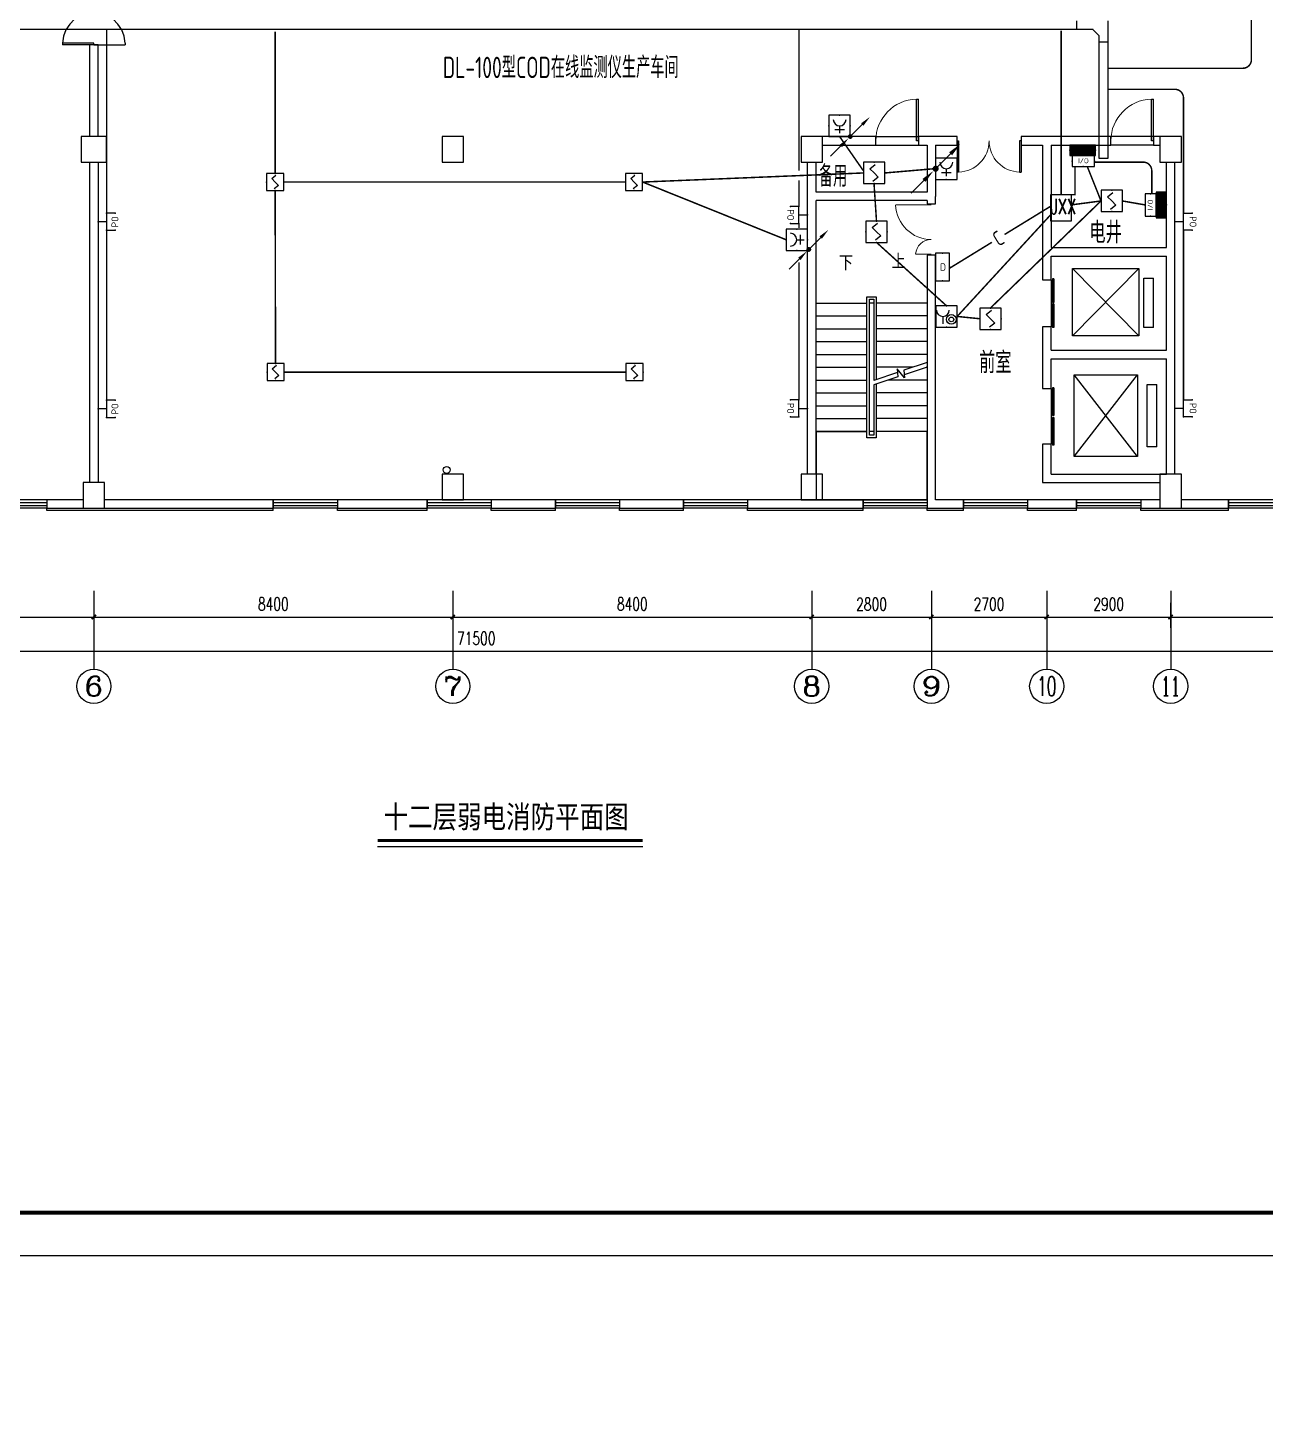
# Model space of a CAD drawing. Extents: x 2166032 to 5302137, y 581493 to 2416206.
# Drawn here: x 2594690 to 2623658, y 970586 to 1002854 of the extents above; entities that cross this region are included whole.
import ezdxf
from ezdxf.enums import TextEntityAlignment as Align

# ---------------------------------------------------------------- set-up
doc = ezdxf.new("R2010")
doc.units = 0
doc.header["$LTSCALE"] = 1000
doc.header["$MEASUREMENT"] = 0
doc.linetypes.add('CENTER2', pattern=[1.14, 0.75, -0.13, 0.13, -0.13])
doc.linetypes.add('DASHEDX2', pattern=[1.5, 1, -0.5])
for name, color, linetype in [('AXIS', 3, 'Continuous'), ('AXIS_TEXT', 7, 'Continuous'), ('CABLETRAY', 4, 'Continuous'), ('COLUMN', 2, 'Continuous'), ('DIM_SYMB', 3, 'Continuous'), ('EQUIP-消防', 3, 'Continuous'), ('EQUIP-箱柜', 3, 'Continuous'), ('EQUIP-通讯', 3, 'Continuous'), ('LWIRE', 4, 'Continuous'), ('PUB_TEXT', 7, 'Continuous'), ('PUB_TITLE', 137, 'Continuous'), ('SIG_TEXT', 7, 'Continuous'), ('STAIR', 8, 'Continuous'), ('SURFACE', 8, 'Continuous'), ('WALL', 8, 'Continuous'), ('WINDOW', 8, 'Continuous'), ('WIRE-消防', 4, 'Continuous'), ('WIRE-电源', 10, 'Continuous'), ('WIRE-电话', 4, 'CENTER2'), ('WIRE-网络', 6, 'Continuous'), ('屋面', 151, 'Continuous')]:
    doc.layers.add(name, color=color, linetype=linetype)
doc.styles.add('_HZTXT', font='！tssdeng.shx', dxfattribs={"width": 0.8, "bigfont": '！tssdchn.shx'})
doc.styles.add('_TCH_AXIS', font='complex_.ttf')
doc.styles.add('_TCH_DIM', font='tssdeng.shx', dxfattribs={"bigfont": 'tssdchn.shx'})
doc.styles.add('_TCH_LABEL', font='!tssdeng.shx', dxfattribs={"bigfont": '!tssdchn.shx'})
doc.styles.add('_TEL_DIM', font='@tssdeng.shx', dxfattribs={"width": 0.8, "height": 3.5, "bigfont": '!tssdchn.shx'})
doc.styles.add('COMPLEX', font='complex_.ttf')
doc.styles.add('DIM_FONT', font='simplex_.ttf', dxfattribs={"width": 0.7})
doc.styles.add('HZDX', font='ROMANS', dxfattribs={"bigfont": 'HZDX'})
doc.styles.add('hz（黑）', font='simhei.ttf', dxfattribs={"width": 0.8})
doc.styles.get("Standard").update_dxf_attribs({"font": 'tssdeng.shx', "bigfont": 'tssdchn.shx'})
doc.styles.add('TSSD_REIN', font='tssdeng.shx', dxfattribs={"width": 0.7, "bigfont": 'tssdchn.shx'})
doc.dimstyles.new('DIMN', dxfattribs={"dimtxt": 300, "dimasz": 100, "dimexe": 250, "dimexo": 300, "dimgap": 150, "dimtad": 1, "dimdec": 0, "dimzin": 0, "dimdsep": 46, "dimtxsty": 'DIM_FONT', "dimblk": 'ARCHTICK', "dimcen": 0.09, "dimclrt": 7, "dimazin": 2, "dimtfac": 1, "dimtdec": 0, "dimtix": 1, "dimtmove": 2, "dimatfit": 3, "dimldrblk": 'ARCHTICK', "dimfxl": 1, "dimtolj": 1, "dimtzin": 0, "dimarcsym": 0})

# ---------------------------------------------------------------- blocks, each defined once
blk = doc.blocks.new('$equip$00001700')
for p, q in [((-0.5, 0.5), (-0.5, -0.5)), ((0.5, 0.5), (-0.5, 0.5)), ((-0.2, 0.2), (0.05, 0.4)), ((0, 0), (-0.2, 0.2)), ((0, 0), (0.2, -0.2)), ((0.5, -0.5), (0.5, 0.5)), ((-0.5, -0.5), (0.5, -0.5)), ((0.2, -0.2), (-0.05, -0.4))]:
    blk.add_line(p, q)
for p in [(-0.5, 0), (0, 0.5), (0.5, 0), (0, -0.5)]:
    blk.add_point(p)
at = {"flags": 1}
for tag, height, p in [('A', 0.00002, (0, 0)), ('B', 0.4, (0.75, -0.204))]:
    blk.add_attdef(tag, text='', height=height, dxfattribs=at).set_placement(p, align=Align.MIDDLE_CENTER)
blk = doc.blocks.new('$equip$00001711')
for p, q in [((-0.5, 1), (-0.5, 0)), ((0.5, 1), (-0.5, 1)), ((0.5, 0), (0.5, 1)), ((-0.5, 0), (0.5, 0)), ((-0.169, 0.5), (-0.169, 0.15))]:
    blk.add_line(p, q)
for radius in [0.226, 0.113]:
    blk.add_circle((0.227, 0.36), radius)
blk.add_arc((-0.169, 0.8), 0.3, 180, 0)
for p in [(0, 1), (-0.5, 0.5), (0, 0), (0.5, 0.5)]:
    blk.add_point(p)
at = {"flags": 1}
for tag, height, p in [('A', 0.00002, (0, 0)), ('B', 0.4, (0.759, 0.309))]:
    blk.add_attdef(tag, text='', height=height, dxfattribs=at).set_placement(p, align=Align.MIDDLE_CENTER)
blk = doc.blocks.new('$equip$00001931')
for p, q in [((0.65, 0.65), (-0.65, 0.65)), ((-0.65, 0.65), (-0.65, 0)), ((0.65, 0), (0.65, 0.65)), ((-0.65, 0), (0.65, 0))]:
    blk.add_line(p, q)
for p in [(0, 0.65), (-0.65, 0.325), (0, 0), (0.65, 0.325)]:
    blk.add_point(p)
at = {"color": 7, "style": '_TEL_DIM'}
blk.add_attdef('$TEXT$', text='', height=0.34, dxfattribs=at).set_placement((0.006, 0.343), align=Align.MIDDLE_CENTER)
at = {"color": 7, "style": '_TEL_DIM', "flags": 1}
blk.add_attdef('A', text='', height=0.00002, dxfattribs=at).set_placement((0, 0), align=Align.MIDDLE_CENTER)
blk = doc.blocks.new('*X38')
at = {"color": 0}
for p, q in [((-250, 33), (-83, 200)), ((-250, 68), (-118, 200)), ((-250, 104), (-154, 200)), ((-250, 139), (-189, 200)), ((-250, 174), (-224, 200)), ((-247, 0), (-47, 200)), ((-212, 0), (-12, 200)), ((-177, 0), (23, 200)), ((-141, 0), (59, 200)), ((-106, 0), (94, 200)), ((-71, 0), (129, 200)), ((-35, 0), (165, 200)), ((0, 0), (200, 200)), ((35, 0), (235, 200)), ((71, 0), (250, 179)), ((106, 0), (250, 144)), ((141, 0), (250, 109)), ((177, 0), (250, 73)), ((212, 0), (250, 38)), ((247, 0), (250, 3))]:
    blk.add_line(p, q, dxfattribs=at)
blk = doc.blocks.new('$equip$00001421')
for p, q in [((0.75, 0.6), (-0.75, 0.6)), ((-0.75, 0.6), (-0.75, 0)), ((-0.75, 0), (0.75, 0)), ((0.75, 0), (0.75, 0.6))]:
    blk.add_line(p, q)
at = {"const_width": 0.6}
blk.add_lwpolyline([(-0.75, 0.3), (0.75, 0.3)], dxfattribs=at)
for p in [(-0.75, 0.3), (0, 0.6), (0, 0), (0.75, 0.3)]:
    blk.add_point(p)
at = {"xscale": 0.00300000000061118, "yscale": 0.00300000000061118, "zscale": 0.003}
blk.add_blockref('*X38', (0, 0), dxfattribs=at)
at = {"style": '_TCH_LABEL', "flags": 9}
blk.add_attdef('A', (0, 0), '', height=0.00002, dxfattribs=at)
blk = doc.blocks.new('$equip$00001926')
for p, q in [((0.65, 0.65), (-0.65, 0.65)), ((-0.65, 0.65), (-0.65, 0)), ((-0.65, 0), (0.65, 0)), ((0.65, 0), (0.65, 0.65))]:
    blk.add_line(p, q)
for p in [(-0.65, 0.325), (0, 0.65), (0, 0), (0.65, 0.325)]:
    blk.add_point(p)
at = {"color": 7, "style": '_TEL_DIM'}
blk.add_attdef('$TEXT$', text='', height=0.3, dxfattribs=at).set_placement((0.006, 0.343), align=Align.MIDDLE_CENTER)
at = {"color": 7, "style": '_TEL_DIM', "flags": 1}
blk.add_attdef('A', text='', height=0.00002, dxfattribs=at).set_placement((0, 0), align=Align.MIDDLE_CENTER)
blk = doc.blocks.new('$equip$00001847')
for p, q in [((-0.5, 0.499), (-0.5, 0.999)), ((0.5, 0.999), (0.5, 0.499)), ((0.5, 0.499), (-0.5, 0.499)), ((0, 0.5), (0, 0))]:
    blk.add_line(p, q)
for p in [(-0.5, 0.999), (0.5, 0.999), (-0.5, 0.499), (0, 0), (0.5, 0.499)]:
    blk.add_point(p)
at = {"color": 7, "style": '_TEL_DIM'}
blk.add_attdef('$TEXT$', text='', height=0.4, dxfattribs=at).set_placement((0, 0.999), align=Align.MIDDLE_CENTER)
at = {"color": 7, "style": '_TEL_DIM', "flags": 1}
blk.add_attdef('A', text='', height=0.00002, dxfattribs=at).set_placement((0, 0), align=Align.MIDDLE_CENTER)
blk = doc.blocks.new('$equip$00001712')
for p, q in [((-0.5, 1), (-0.5, 0)), ((0.5, 1), (-0.5, 1)), ((0.5, 0), (0.5, 1)), ((-0.5, 0), (0.5, 0)), ((-0.219, 0.331), (0.222, 0.331)), ((0, 0.5), (0, 0.15))]:
    blk.add_line(p, q)
blk.add_arc((0, 0.8), 0.3, 180, 0)
for p in [(0, 1), (-0.5, 0.5), (0, 0), (0.5, 0.5)]:
    blk.add_point(p)
at = {"flags": 1}
for tag, height, p in [('A', 0.00002, (0, 0)), ('B', 0.4, (0.726, 0.302))]:
    blk.add_attdef(tag, text='', height=height, dxfattribs=at).set_placement(p, align=Align.MIDDLE_CENTER)
blk = doc.blocks.new('$TelecSys$00000081')
for p, q in [((0.104, 0.104), (0.104, 0.104)), ((-1.15, -1.15), (-0.55, -0.55)), ((-0.104, -0.104), (-0.104, -0.104))]:
    blk.add_line(p, q)
at = {"const_width": 0.142}
blk.add_lwpolyline([(0.071, 0, 1), (-0.071, 0, 1)], format="xyb", close=True, dxfattribs=at)
blk.add_solid([(-0.62, -0.48), (-0.48, -0.62), (-0.1, -0.1)])
at = {"width": 0.8, "flags": 9}
blk.add_attdef('A', (0, 0), '', height=0.00002, rotation=180, dxfattribs=at)
blk = doc.blocks.new('$TelecSys$00000079')
for p, q in [((0.7, 0.7), (0, 0)), ((0.104, 0.104), (0.104, 0.104)), ((-0.104, -0.104), (-0.104, -0.104))]:
    blk.add_line(p, q)
at = {"const_width": 0.142}
blk.add_lwpolyline([(-0.071, 0, 1), (0.071, 0, 1)], format="xyb", close=True, dxfattribs=at)
blk.add_solid([(0.63, 0.77), (0.77, 0.63), (1.15, 1.15)])
at = {"width": 0.8, "flags": 9}
blk.add_attdef('A', (0, 0), '', height=0.00002, dxfattribs=at)
blk = doc.blocks.new('_ArchTick')
at = {"color": 0, "linetype": 'ByBlock', "const_width": 0.4}
blk.add_lwpolyline([(-0.5, -0.5), (0.5, 0.5)], dxfattribs=at)
blk = doc.blocks.new('*D2972')
at = {"layer": 'AXIS', "color": 0, "lineweight": -2}
for p, q in [((2587840, 989392), (2587840, 988809)), ((2596240, 989392), (2596240, 988809)), ((2587840, 989059), (2596240, 989059))]:
    blk.add_line(p, q, dxfattribs=at)
at = {"layer": 'Defpoints', "color": 0}
for p in [(2587840, 989692), (2596240, 989692), (2596240, 989059)]:
    blk.add_point(p, dxfattribs=at)
at = {"layer": 'AXIS', "color": 0, "lineweight": -2, "xscale": 100, "yscale": 100, "zscale": 100, "rotation": 180}
blk.add_blockref('_ArchTick', (2587840, 989059), dxfattribs=at)
at = {"layer": 'AXIS', "color": 0, "lineweight": -2, "xscale": 100, "yscale": 100, "zscale": 100}
blk.add_blockref('_ArchTick', (2596240, 989059), dxfattribs=at)
at = {"layer": 'AXIS', "color": 7, "insert": (2592040, 989363), "char_height": 300, "attachment_point": 5, "style": 'DIM_FONT'}
blk.add_mtext('\\A1;8400', dxfattribs=at)
blk = doc.blocks.new('*D2973')
at = {"layer": 'AXIS', "color": 0, "lineweight": -2}
for p, q in [((2596240, 989392), (2596240, 988809)), ((2604640, 989392), (2604640, 988809)), ((2596240, 989059), (2604640, 989059))]:
    blk.add_line(p, q, dxfattribs=at)
at = {"layer": 'Defpoints', "color": 0}
for p in [(2596240, 989692), (2604640, 989692), (2604640, 989059)]:
    blk.add_point(p, dxfattribs=at)
at = {"layer": 'AXIS', "color": 0, "lineweight": -2, "xscale": 100, "yscale": 100, "zscale": 100, "rotation": 180}
blk.add_blockref('_ArchTick', (2596240, 989059), dxfattribs=at)
at = {"layer": 'AXIS', "color": 0, "lineweight": -2, "xscale": 100, "yscale": 100, "zscale": 100}
blk.add_blockref('_ArchTick', (2604640, 989059), dxfattribs=at)
at = {"layer": 'AXIS', "color": 7, "insert": (2600440, 989363), "char_height": 300, "attachment_point": 5, "style": 'DIM_FONT'}
blk.add_mtext('\\A1;8400', dxfattribs=at)
blk = doc.blocks.new('*D2974')
at = {"layer": 'AXIS', "color": 0, "lineweight": -2}
for p, q in [((2604640, 989392), (2604640, 988809)), ((2613040, 989392), (2613040, 988809)), ((2604640, 989059), (2613040, 989059))]:
    blk.add_line(p, q, dxfattribs=at)
at = {"layer": 'Defpoints', "color": 0}
for p in [(2604640, 989692), (2613040, 989692), (2613040, 989059)]:
    blk.add_point(p, dxfattribs=at)
at = {"layer": 'AXIS', "color": 0, "lineweight": -2, "xscale": 100, "yscale": 100, "zscale": 100, "rotation": 180}
blk.add_blockref('_ArchTick', (2604640, 989059), dxfattribs=at)
at = {"layer": 'AXIS', "color": 0, "lineweight": -2, "xscale": 100, "yscale": 100, "zscale": 100}
blk.add_blockref('_ArchTick', (2613040, 989059), dxfattribs=at)
at = {"layer": 'AXIS', "color": 7, "insert": (2608840, 989363), "char_height": 300, "attachment_point": 5, "style": 'DIM_FONT'}
blk.add_mtext('\\A1;8400', dxfattribs=at)
blk = doc.blocks.new('*D2975')
at = {"layer": 'AXIS', "color": 0, "lineweight": -2}
for p, q in [((2613040, 989392), (2613040, 988809)), ((2615840, 989392), (2615840, 988809)), ((2613040, 989059), (2615840, 989059))]:
    blk.add_line(p, q, dxfattribs=at)
at = {"layer": 'Defpoints', "color": 0}
for p in [(2613040, 989692), (2615840, 989692), (2615840, 989059)]:
    blk.add_point(p, dxfattribs=at)
at = {"layer": 'AXIS', "color": 0, "lineweight": -2, "xscale": 100, "yscale": 100, "zscale": 100, "rotation": 180}
blk.add_blockref('_ArchTick', (2613040, 989059), dxfattribs=at)
at = {"layer": 'AXIS', "color": 0, "lineweight": -2, "xscale": 100, "yscale": 100, "zscale": 100}
blk.add_blockref('_ArchTick', (2615840, 989059), dxfattribs=at)
at = {"layer": 'AXIS', "color": 7, "insert": (2614440, 989360), "char_height": 300, "attachment_point": 5, "style": 'DIM_FONT'}
blk.add_mtext('\\A1;2800', dxfattribs=at)
blk = doc.blocks.new('*D2976')
at = {"layer": 'AXIS', "color": 0, "lineweight": -2}
for p, q in [((2615840, 989392), (2615840, 988809)), ((2618540, 989392), (2618540, 988809)), ((2615840, 989059), (2618540, 989059))]:
    blk.add_line(p, q, dxfattribs=at)
at = {"layer": 'Defpoints', "color": 0}
for p in [(2615840, 989692), (2618540, 989692), (2618540, 989059)]:
    blk.add_point(p, dxfattribs=at)
at = {"layer": 'AXIS', "color": 0, "lineweight": -2, "xscale": 100, "yscale": 100, "zscale": 100, "rotation": 180}
blk.add_blockref('_ArchTick', (2615840, 989059), dxfattribs=at)
at = {"layer": 'AXIS', "color": 0, "lineweight": -2, "xscale": 100, "yscale": 100, "zscale": 100}
blk.add_blockref('_ArchTick', (2618540, 989059), dxfattribs=at)
at = {"layer": 'AXIS', "color": 7, "insert": (2617190, 989360), "char_height": 300, "attachment_point": 5, "style": 'DIM_FONT'}
blk.add_mtext('\\A1;2700', dxfattribs=at)
blk = doc.blocks.new('*D2977')
at = {"layer": 'AXIS', "color": 0, "lineweight": -2}
for p, q in [((2618540, 989392), (2618540, 988809)), ((2621440, 989392), (2621440, 988809)), ((2618540, 989059), (2621440, 989059))]:
    blk.add_line(p, q, dxfattribs=at)
at = {"layer": 'Defpoints', "color": 0}
for p in [(2618540, 989692), (2621440, 989692), (2621440, 989059)]:
    blk.add_point(p, dxfattribs=at)
at = {"layer": 'AXIS', "color": 0, "lineweight": -2, "xscale": 100, "yscale": 100, "zscale": 100, "rotation": 180}
blk.add_blockref('_ArchTick', (2618540, 989059), dxfattribs=at)
at = {"layer": 'AXIS', "color": 0, "lineweight": -2, "xscale": 100, "yscale": 100, "zscale": 100}
blk.add_blockref('_ArchTick', (2621440, 989059), dxfattribs=at)
at = {"layer": 'AXIS', "color": 7, "insert": (2619990, 989360), "char_height": 300, "attachment_point": 5, "style": 'DIM_FONT'}
blk.add_mtext('\\A1;2900', dxfattribs=at)
blk = doc.blocks.new('*D2978')
at = {"layer": 'AXIS', "color": 0, "lineweight": -2}
for p, q in [((2621440, 989392), (2621440, 988809)), ((2629840, 989392), (2629840, 988809)), ((2621440, 989059), (2629840, 989059))]:
    blk.add_line(p, q, dxfattribs=at)
at = {"layer": 'Defpoints', "color": 0}
for p in [(2621440, 989692), (2629840, 989692), (2629840, 989059)]:
    blk.add_point(p, dxfattribs=at)
at = {"layer": 'AXIS', "color": 0, "lineweight": -2, "xscale": 100, "yscale": 100, "zscale": 100, "rotation": 180}
blk.add_blockref('_ArchTick', (2621440, 989059), dxfattribs=at)
at = {"layer": 'AXIS', "color": 0, "lineweight": -2, "xscale": 100, "yscale": 100, "zscale": 100}
blk.add_blockref('_ArchTick', (2629840, 989059), dxfattribs=at)
at = {"layer": 'AXIS', "color": 7, "insert": (2625640, 989363), "char_height": 300, "attachment_point": 5, "style": 'DIM_FONT'}
blk.add_mtext('\\A1;8400', dxfattribs=at)
blk = doc.blocks.new('*D2984')
at = {"layer": 'AXIS', "color": 0, "lineweight": -2}
for p, q in [((2569440, 989092), (2569440, 988009)), ((2640940, 989092), (2640940, 988009)), ((2569440, 988259), (2640940, 988259))]:
    blk.add_line(p, q, dxfattribs=at)
at = {"layer": 'Defpoints', "color": 0}
for p in [(2569440, 989392), (2640940, 989392), (2640940, 988259)]:
    blk.add_point(p, dxfattribs=at)
at = {"layer": 'AXIS', "color": 0, "lineweight": -2, "xscale": 100, "yscale": 100, "zscale": 100, "rotation": 180}
blk.add_blockref('_ArchTick', (2569440, 988259), dxfattribs=at)
at = {"layer": 'AXIS', "color": 0, "lineweight": -2, "xscale": 100, "yscale": 100, "zscale": 100}
blk.add_blockref('_ArchTick', (2640940, 988259), dxfattribs=at)
at = {"layer": 'AXIS', "color": 7, "insert": (2605190, 988560), "char_height": 300, "attachment_point": 5, "style": 'DIM_FONT'}
blk.add_mtext('\\A1;71500', dxfattribs=at)
blk = doc.blocks.new('$DorLib2D$00000141')
at = {"color": 0}
for points in [[(-0.5, 0), (-0.5, 0.487)], [(-0.475, 0.487), (-0.5, 0.487)], [(-0.475, 0), (-0.475, 0.487)], [(-0.369, 0.473), (-0.475, 0.487)], [(-0.268, 0.435), (-0.369, 0.473)], [(-0.178, 0.377), (-0.268, 0.435)], [(0.268, 0.435), (0.178, 0.377)], [(0.369, 0.473), (0.268, 0.435)], [(0.475, 0.487), (0.369, 0.473)], [(0.475, 0), (0.475, 0.487)], [(0.475, 0.487), (0.5, 0.487)], [(0.5, 0), (0.5, 0.487)], [(-0.103, 0.3), (-0.178, 0.377)], [(-0.047, 0.208), (-0.103, 0.3)], [(0.103, 0.3), (0.047, 0.208)], [(0.178, 0.377), (0.103, 0.3)], [(-0.012, 0.107), (-0.047, 0.208)], [(0, 0), (-0.012, 0.107)], [(-0.012, -0.107), (0, 0)], [(0.012, 0.107), (0, 0)], [(0.047, 0.208), (0.012, 0.107)], [(-0.5, 0), (-0.475, 0)], [(0.5, 0), (0.475, 0)]]:
    blk.add_lwpolyline(points, dxfattribs=at)
at = {"color": 0, "linetype": 'DASHEDX2'}
for points in [[(0, 0), (0.03, -0.122), (0.086, -0.234), (0.165, -0.331), (0.264, -0.408), (0.378, -0.461), (0.5, -0.488)], [(-0.5, 0), (-0.5, -0.488)], [(-0.103, -0.3), (-0.047, -0.208)], [(-0.047, -0.208), (-0.012, -0.107)], [(0.5, 0), (0.5, -0.488)], [(-0.268, -0.435), (-0.178, -0.377)], [(-0.178, -0.377), (-0.103, -0.3)], [(-0.475, -0.488), (-0.5, -0.488)], [(-0.475, -0.487), (-0.369, -0.473)], [(-0.369, -0.473), (-0.268, -0.435)]]:
    blk.add_lwpolyline(points, dxfattribs=at)
blk = doc.blocks.new('$DorLib2D$00000001')
for p, q in [((0.45, 0.975), (0.5, 0.975)), ((0.45, 0), (0.45, 0.975)), ((0.5, 0), (0.5, 0.975)), ((0.5, 0), (0.45, 0))]:
    blk.add_line(p, q)
at = {"lineweight": 13}
blk.add_arc((0.475, 0), 0.975, 91.4693, 180, dxfattribs=at)
blk = doc.blocks.new('$DorLib2D$00000002')
for p, q in [((-0.5, 0), (-0.5, 0.4875)), ((-0.475, 0.4875), (-0.5, 0.4875)), ((-0.475, 0), (-0.475, 0.4875)), ((0.475, 0), (0.475, 0.4875)), ((0.475, 0.4875), (0.5, 0.4875)), ((0.5, 0), (0.5, 0.4875)), ((-0.5, 0), (-0.475, 0)), ((0.5, 0), (0.475, 0))]:
    blk.add_line(p, q)
at = {"lineweight": 13}
for centre, start, end in [((-0.4875, 0), 0, 88.53072), ((0.4875, 0), 91.46928, 180)]:
    blk.add_arc(centre, 0.4875, start, end, dxfattribs=at)
blk = doc.blocks.new('$TCHSYS$WIN2D')
for p, q in [((-0.5, 0.5), (0.5, 0.5)), ((-0.5, 0.5), (-0.5, -0.5)), ((0.5, 0.5), (0.5, -0.5)), ((0.5, 0.167), (-0.5, 0.167)), ((0.5, -0.167), (-0.5, -0.167)), ((-0.5, -0.5), (0.5, -0.5))]:
    blk.add_line(p, q)
blk = doc.blocks.new('_AXISO')
blk.add_circle((0, 0), 0.5)
at = {"layer": 'AXIS_TEXT', "style": 'COMPLEX', "width": 1.171875}
blk.add_attdef('A', text='', height=0.56, dxfattribs=at).set_placement((-0.25, -0.28), (0.25, -0.28), align=Align.FIT)
blk = doc.blocks.new('$TCHSYS$LDOR22D')
for p, q in [((-0.517, 0.833), (-0.017, 0.833)), ((-0.517, 0.833), (-0.517, 0.667)), ((-0.017, 0.833), (-0.017, 0.667)), ((0.017, 0.833), (0.017, 0.667)), ((0.017, 0.833), (0.517, 0.833)), ((0.517, 0.833), (0.517, 0.667)), ((-0.517, 0.667), (-0.017, 0.667)), ((-0.5, 0.5), (0.5, 0.5)), ((0.017, 0.667), (0.517, 0.667))]:
    blk.add_line(p, q)
blk = doc.blocks.new('$DorLib2D$00000025')
at = {"const_width": 0.02}
for points in [[(0.481, -0.001), (0.481, 0.691)], [(-0.481, 0.001), (-0.481, 0.308)]]:
    blk.add_lwpolyline(points, dxfattribs=at)
at = {"lineweight": 13}
for centre, radius, start, end in [((0.505, -0.002), 0.699, 91.9397, 179.7238), ((-0.501, 0.003), 0.307, 359.7899, 85.7508)]:
    blk.add_arc(centre, radius, start, end, dxfattribs=at)

msp = doc.modelspace()

# ---------------------------------------------------------------- linework, layer by layer
msp.add_circle((2604640.5, 1020101.3), 438608.5)
at = {"layer": 'AXIS'}
for p, q in [((2596240.5, 989673.9), (2596240.5, 987839.2)), ((2604640.5, 989673.9), (2604640.5, 987839.2)), ((2613040.5, 989673.9), (2613040.5, 987839.2)), ((2615840.5, 989673.9), (2615840.5, 987839.2)), ((2618540.5, 989673.9), (2618540.5, 987839.2)), ((2621440.5, 989673.9), (2621440.5, 987839.2))]:
    msp.add_line(p, q, dxfattribs=at)
at = {"layer": 'CABLETRAY'}
for p, q in [((2619235.1, 1003011.9), (2619235.1, 1002811.9)), ((2619970.4, 1003011.9), (2619970.4, 1002511.9)), ((2619622.9, 1002812.1), (2578615.1, 1002812.1)), ((2619770.4, 1002661.9), (2619620.4, 1002811.9)), ((2619770.4, 1002511.9), (2619770.4, 1002661.9)), ((2619770.4, 999792.9), (2619770.4, 1002511.9)), ((2619970.4, 1002511.9), (2619770.4, 1002511.9)), ((2619970.4, 1002511.9), (2619970.4, 999792.9)), ((2619970.4, 999792.9), (2619770.4, 999792.9))]:
    msp.add_line(p, q, dxfattribs=at)
at = {"layer": 'COLUMN'}
for p, q in [((2596540.5, 1000304.3), (2595940.5, 1000304.3)), ((2595940.5, 1000304.3), (2595940.5, 999704.3)), ((2596540.5, 999704.3), (2596540.5, 1000304.3)), ((2604890.2, 1000304.4), (2604390.2, 1000304.4)), ((2604390.2, 1000304.4), (2604390.2, 999704.3)), ((2604890.2, 999704.3), (2604890.2, 1000304.4)), ((2613290.2, 1000304.4), (2612790.2, 1000304.4)), ((2612790.2, 1000304.4), (2612790.2, 999704.3)), ((2613290.2, 999704.3), (2613290.2, 1000304.4)), ((2621690.2, 1000304.4), (2621190.2, 1000304.4)), ((2621190.2, 1000304.4), (2621190.2, 999704.3)), ((2621690.2, 999704.3), (2621690.2, 1000304.4)), ((2595940.5, 999704.3), (2596540.5, 999704.3)), ((2604390.2, 999704.3), (2604890.2, 999704.3)), ((2612790.2, 999704.3), (2613290.2, 999704.3)), ((2621190.2, 999704.3), (2621690.2, 999704.3)), ((2604890.2, 992404.4), (2604390.2, 992404.4)), ((2604390.2, 992404.4), (2604390.2, 991804.3)), ((2604890.2, 991804.3), (2604890.2, 992404.4)), ((2613290.2, 992404.4), (2612790.2, 992404.4)), ((2612790.2, 992404.4), (2612790.2, 991804.3)), ((2613290.2, 991804.3), (2613290.2, 992404.4)), ((2621690.5, 992404.3), (2621190.5, 992404.3)), ((2621190.5, 992404.3), (2621190.5, 991604.3)), ((2621690.5, 991604.3), (2621690.5, 992404.3)), ((2596490.2, 992204.4), (2595990.2, 992204.4)), ((2595990.2, 992204.4), (2595990.2, 991604.3)), ((2596490.2, 991604.3), (2596490.2, 992204.4)), ((2604390.2, 991804.3), (2604890.2, 991804.3)), ((2612790.2, 991804.3), (2613290.2, 991804.3)), ((2595990.2, 991604.3), (2596490.2, 991604.3)), ((2621190.5, 991604.3), (2621690.5, 991604.3))]:
    msp.add_line(p, q, dxfattribs=at)
at = {"layer": 'DIM_SYMB'}
for points in [[(2613815.5, 997120.8, 0, 0, 0), (2613815.5, 993073.4, 0, 0, 0), (2615065.5, 993073.4, 0, 0, 0), (2615065.5, 994653.4, 80, 0, 0), (2615065.5, 994953.4, 0, 0, 0)], [(2615065.5, 997158.2, 0, 0, 0), (2615065.5, 995958.2, 80, 0, 0), (2615065.5, 995658.2, 0, 0, 0)]]:
    msp.add_lwpolyline(points, format="xyseb", dxfattribs=at)
at = {"layer": 'DIM_SYMB', "const_width": 70}
msp.add_lwpolyline([(2602882.2, 983826.8), (2609087.1, 983826.8)], dxfattribs=at)
at = {"layer": 'DIM_SYMB'}
msp.add_lwpolyline([(2602882.2, 983686.8), (2609087.1, 983686.8)], dxfattribs=at)
at = {"layer": 'PUB_TITLE'}
msp.add_lwpolyline([(2553070.3, 974119.6), (2658170.3, 974119.6), (2658170.3, 1033519.6), (2553070.3, 1033519.6)], close=True, dxfattribs=at)
at = {"layer": 'PUB_TITLE', "const_width": 100}
msp.add_lwpolyline([(2555570.3, 975119.6), (2657170.3, 975119.6), (2657170.3, 1032519.6), (2555570.3, 1032519.6)], close=True, dxfattribs=at)
at = {"layer": 'STAIR'}
for p, q in [((2619146.3, 995637.4), (2619146.3, 997212.4)), ((2619146.3, 997212.4), (2620696.3, 997212.4)), ((2620696.3, 995637.4), (2619146.3, 997212.4)), ((2619146.3, 995637.4), (2620696.3, 997212.4)), ((2620696.3, 997212.4), (2620696.3, 995637.4)), ((2620811.6, 995837.4), (2620811.6, 996987.4)), ((2620811.6, 996987.4), (2621036.6, 996987.4)), ((2621036.6, 995837.4), (2621036.6, 996987.4)), ((2614330.5, 996554.5), (2614550.5, 996554.5)), ((2614330.5, 993254.5), (2614330.5, 996554.5)), ((2614390.5, 996494.5), (2614490.5, 996494.5)), ((2614390.5, 993314.5), (2614390.5, 996494.5)), ((2614490.5, 996494.5), (2614490.5, 994598.5)), ((2614550.5, 996554.5), (2614550.5, 994618.5)), ((2613140.5, 993404.5), (2613140.5, 996404.5)), ((2613140.5, 996404.5), (2614330.5, 996404.5)), ((2614390.5, 993404.5), (2614390.5, 996404.5)), ((2614490.5, 996404.5), (2614390.5, 996404.5)), ((2614490.5, 996404.5), (2614490.5, 994598.5)), ((2615740.5, 996404.5), (2614550.5, 996404.5)), ((2615740.5, 996404.5), (2615740.5, 995015.9)), ((2613140.5, 996104.5), (2614330.5, 996104.5)), ((2615740.5, 996104.5), (2614550.5, 996104.5)), ((2621036.6, 995837.4), (2620811.6, 995837.4)), ((2613140.5, 995804.5), (2614330.5, 995804.5)), ((2613140.5, 995504.5), (2614330.5, 995504.5)), ((2615740.5, 995804.5), (2614550.5, 995804.5)), ((2615740.5, 995504.5), (2614550.5, 995504.5)), ((2620696.3, 995637.4), (2619146.3, 995637.4)), ((2613140.5, 995204.5), (2614330.5, 995204.5)), ((2615740.5, 995204.5), (2614550.5, 995204.5)), ((2613140.5, 994904.5), (2614330.5, 994904.5)), ((2615406.8, 994904.5), (2614550.5, 994904.5)), ((2615208.4, 994656.5), (2615041, 994867.1)), ((2615041, 994867.1), (2615052.3, 994680.7)), ((2615740.5, 995015.9), (2615197.6, 994834.6)), ((2615740.5, 994910.4), (2615203.8, 994731.2)), ((2615740.5, 994904.5), (2615722.6, 994904.5)), ((2615740.5, 994910.4), (2615740.5, 993404.5)), ((2613140.5, 994604.5), (2614330.5, 994604.5)), ((2615046.1, 994784), (2614490.5, 994598.5)), ((2615052.3, 994680.7), (2614490.5, 994493)), ((2615740.5, 994604.5), (2614824.1, 994604.5)), ((2615197.6, 994834.6), (2615208.4, 994656.5)), ((2619181, 992815.1), (2619181, 994728.1)), ((2619181, 994728.1), (2620665.5, 994728.1)), ((2620665.5, 992815.1), (2619181, 994728.1)), ((2619181, 992815.1), (2620665.5, 994728.1)), ((2620665.5, 994728.1), (2620665.5, 992815.1)), ((2613140.5, 994304.5), (2614330.5, 994304.5)), ((2614490.5, 994493), (2614490.5, 993404.5)), ((2614490.5, 994493), (2614490.5, 993314.5)), ((2614550.5, 994513.1), (2614550.5, 993254.5)), ((2615740.5, 994304.5), (2614550.5, 994304.5)), ((2620890.5, 993040.1), (2620890.5, 994503.1)), ((2620890.5, 994503.1), (2621115.5, 994503.1)), ((2621115.5, 993040.1), (2621115.5, 994503.1)), ((2613140.5, 994004.5), (2614330.5, 994004.5)), ((2615740.5, 994004.5), (2614550.5, 994004.5)), ((2613140.5, 993704.5), (2614330.5, 993704.5)), ((2615740.5, 993704.5), (2614550.5, 993704.5)), ((2613140.5, 993404.5), (2614330.5, 993404.5)), ((2613140.5, 993404.5), (2613140.5, 991804.5)), ((2614330.5, 993404.5), (2613140.5, 993404.5)), ((2614550.5, 993254.5), (2614330.5, 993254.5)), ((2614490.5, 993404.5), (2614390.5, 993404.5)), ((2614490.5, 993314.5), (2614390.5, 993314.5)), ((2615740.5, 993404.5), (2614550.5, 993404.5)), ((2615740.5, 993404.5), (2614550.5, 993404.5)), ((2615740.5, 991804.5), (2615740.5, 993404.5)), ((2621115.5, 993040.1), (2620890.5, 993040.1)), ((2620665.5, 992815.1), (2619181, 992815.1)), ((2613140.5, 991804.5), (2615740.5, 991804.5))]:
    msp.add_line(p, q, dxfattribs=at)
at = {"layer": 'SURFACE'}
for p, q in [((2595140.2, 991554.3), (2595140.2, 991604.3)), ((2596240.5, 991554.3), (2595140.2, 991554.3)), ((2600440.5, 991554.3), (2596240.5, 991554.3)), ((2600440.5, 991554.3), (2600440.5, 991604.3)), ((2601940.5, 991554.3), (2601940.5, 991604.3)), ((2604040.5, 991554.3), (2601940.5, 991554.3)), ((2604040.5, 991554.3), (2604040.5, 991604.3)), ((2605540.5, 991554.3), (2605540.5, 991604.3)), ((2607040.5, 991554.3), (2605540.5, 991554.3)), ((2607040.5, 991554.3), (2607040.5, 991604.3)), ((2608540.5, 991554.3), (2608540.5, 991604.3)), ((2610040.5, 991554.3), (2608540.5, 991554.3)), ((2610040.5, 991554.3), (2610040.5, 991604.3)), ((2611540.5, 991554.3), (2611540.5, 991604.3)), ((2614240.5, 991554.3), (2611540.5, 991554.3)), ((2614240.5, 991554.3), (2614240.5, 991604.3)), ((2615740.5, 991554.3), (2615740.5, 991604.3)), ((2615840.5, 991554.3), (2615740.5, 991554.3)), ((2616590.5, 991554.2), (2615840.5, 991554.3)), ((2616590.5, 991554.2), (2616590.5, 991604.2)), ((2618090.5, 991554.1), (2618090.5, 991604.1)), ((2619240.5, 991554.1), (2618090.5, 991554.1)), ((2619240.5, 991554.1), (2619240.5, 991604.1)), ((2620740.5, 991554), (2620740.5, 991604)), ((2621440.5, 991554), (2620740.5, 991554)), ((2622790.5, 991553.9), (2621440.5, 991554)), ((2622790.5, 991553.9), (2622790.5, 991603.9))]:
    msp.add_line(p, q, dxfattribs=at)
at = {"layer": 'WALL'}
for p, q in [((2596340.5, 1002454.3), (2596140.5, 1002454.3)), ((2596140.5, 1002454.3), (2596140.5, 1000304.3)), ((2596340.5, 1000304.3), (2596340.5, 1002454.3)), ((2614540.5, 1000304.3), (2613290.2, 1000304.3)), ((2613290.2, 1000104.3), (2614540.5, 1000104.3)), ((2614540.5, 1000104.3), (2614540.5, 1000304.3)), ((2615840.5, 1000304.3), (2615540.5, 1000304.3)), ((2615540.5, 1000304.3), (2615540.5, 1000104.3)), ((2615540.5, 1000104.3), (2615740.5, 1000104.3)), ((2615740.5, 1000104.3), (2615740.5, 999004.6)), ((2616440.5, 1000304.3), (2615840.5, 1000304.3)), ((2615940.5, 1000104.3), (2615940.5, 998904.6)), ((2615940.5, 1000104.3), (2616440.5, 1000104.3)), ((2616440.5, 1000104.3), (2616440.5, 1000304.3)), ((2618540.5, 1000304.3), (2617940.5, 1000304.3)), ((2617940.5, 1000304.3), (2617940.5, 1000104.3)), ((2617940.5, 1000104.3), (2618440.5, 1000104.3)), ((2618440.5, 1000104.3), (2618440.5, 997604.5)), ((2620040.5, 1000304.3), (2618540.5, 1000304.3)), ((2618640.5, 1000104.3), (2620040.5, 1000104.3)), ((2618640.5, 1000104.3), (2618640.5, 997704.5)), ((2620040.5, 1000104.3), (2620040.5, 1000304.3)), ((2621190.2, 1000304.3), (2621040.5, 1000304.3)), ((2621040.5, 1000304.3), (2621040.5, 1000104.3)), ((2621040.5, 1000104.3), (2621190.2, 1000104.3)), ((2596140.5, 999704.3), (2596140.2, 992204.4)), ((2596340.5, 999704.3), (2596340.2, 992204.4)), ((2612940.5, 998904.6), (2612940.5, 999704.3)), ((2613140.5, 999004.6), (2613140.5, 999704.3)), ((2621340.5, 997704.5), (2621340.5, 999704.3)), ((2621540.5, 997604.5), (2621540.5, 999704.3)), ((2612940.5, 992404.4), (2612940.5, 998904.6)), ((2615740.5, 999004.6), (2613140.5, 999004.6)), ((2615740.5, 998804.6), (2613140.5, 998804.6)), ((2613140.5, 992404.4), (2613140.5, 998804.6)), ((2615740.5, 998804.6), (2615740.5, 998726.3)), ((2615740.5, 998726.3), (2615940.5, 998726.3)), ((2615940.5, 998726.3), (2615940.5, 998904.6)), ((2615940.5, 997526.3), (2615740.5, 997526.3)), ((2615740.5, 997526.3), (2615740.5, 991804.3)), ((2615940.5, 991804.3), (2615940.5, 997526.3)), ((2618440.5, 997604.5), (2618440.5, 996954.5)), ((2618640.5, 997704.5), (2621340.5, 997704.5)), ((2618640.5, 997504.5), (2621340.5, 997504.5)), ((2618640.5, 996954.5), (2618640.5, 997504.5)), ((2621340.5, 995304.5), (2621340.5, 997504.5)), ((2621540.5, 995204.5), (2621540.5, 997604.5)), ((2618440.5, 996954.5), (2618640.5, 996954.5)), ((2618640.5, 995854.5), (2618440.5, 995854.5)), ((2618440.5, 995854.5), (2618440.5, 995204.5)), ((2618640.5, 995304.5), (2618640.5, 995854.5)), ((2618440.5, 995204.5), (2618440.5, 994404.5)), ((2618640.5, 995304.5), (2621340.5, 995304.5)), ((2621540.5, 992404.3), (2621540.5, 995204.5)), ((2618640.5, 995104.5), (2621340.5, 995104.5)), ((2618640.5, 994404.5), (2618640.5, 995104.5)), ((2621340.5, 992404.5), (2621340.5, 995104.5)), ((2618440.5, 994404.5), (2618640.5, 994404.5)), ((2618640.5, 993104.5), (2618440.5, 993104.5)), ((2618440.5, 993104.5), (2618440.5, 992204.5)), ((2618640.5, 992404.5), (2618640.5, 993104.5)), ((2618640.5, 992404.5), (2621340.5, 992404.5)), ((2618440.5, 992204.5), (2621190.5, 992204.5)), ((2595990.2, 991804.3), (2595140.2, 991804.3)), ((2595140.2, 991804.3), (2595140.2, 991604.3)), ((2600440.5, 991804.3), (2596490.2, 991804.3)), ((2600440.5, 991604.3), (2600440.5, 991804.3)), ((2604040.5, 991804.3), (2601940.5, 991804.3)), ((2601940.5, 991804.3), (2601940.5, 991604.3)), ((2604040.5, 991604.3), (2604040.5, 991804.3)), ((2607040.5, 991804.3), (2605540.5, 991804.3)), ((2605540.5, 991804.3), (2605540.5, 991604.3)), ((2607040.5, 991604.3), (2607040.5, 991804.3)), ((2610040.5, 991804.3), (2608540.5, 991804.3)), ((2608540.5, 991804.3), (2608540.5, 991604.3)), ((2610040.5, 991604.3), (2610040.5, 991804.3)), ((2614240.5, 991804.3), (2611540.5, 991804.3)), ((2611540.5, 991804.3), (2611540.5, 991604.3)), ((2614240.5, 991604.3), (2614240.5, 991804.3)), ((2615740.5, 991804.3), (2615740.5, 991604.3)), ((2616590.5, 991804.2), (2615940.5, 991804.3)), ((2616590.5, 991604.2), (2616590.5, 991804.2)), ((2619240.5, 991804.1), (2618090.5, 991804.1)), ((2618090.5, 991804.1), (2618090.5, 991604.1)), ((2619240.5, 991604.1), (2619240.5, 991804.1)), ((2621190.5, 991804), (2620740.5, 991804)), ((2620740.5, 991804), (2620740.5, 991604)), ((2622790.5, 991803.9), (2621690.5, 991803.9)), ((2622790.5, 991603.9), (2622790.5, 991803.9)), ((2595140.2, 991604.3), (2595990.2, 991604.3)), ((2596490.2, 991604.3), (2600440.5, 991604.3)), ((2601940.5, 991604.3), (2604040.5, 991604.3)), ((2605540.5, 991604.3), (2607040.5, 991604.3)), ((2608540.5, 991604.3), (2610040.5, 991604.3)), ((2611540.5, 991604.3), (2614240.5, 991604.3)), ((2615740.5, 991604.3), (2615840.5, 991604.3)), ((2615840.5, 991604.3), (2616590.5, 991604.2)), ((2618090.5, 991604.1), (2619240.5, 991604.1)), ((2620740.5, 991604), (2621440.5, 991604)), ((2621440.5, 991604), (2622790.5, 991603.9))]:
    msp.add_line(p, q, dxfattribs=at)
at = {"layer": 'WALL', "color": 1}
msp.add_lwpolyline([(2618639.5, 998944.7), (2619112.7, 998944.7), (2619112.7, 998322.4), (2618639.5, 998322.4)], close=True, dxfattribs=at)
at = {"layer": 'WINDOW'}
for p, q in [((2614540.5, 1000304.3), (2615540.5, 1000304.3)), ((2614540.5, 1000104.3), (2615540.5, 1000104.3)), ((2621040.5, 1000304.3), (2620040.5, 1000304.3)), ((2621040.5, 1000104.3), (2620040.5, 1000104.3))]:
    msp.add_line(p, q, dxfattribs=at)
at = {"layer": 'WIRE-消防', "linetype": 'Continuous', "const_width": 35}
for points in [[(2600483.4, 999439.5), (2600483.4, 1002757.5)], [(2613692.6, 1000304.5), (2614248.5, 999504.3)], [(2609083.4, 999239.5), (2614248.5, 999451.9)], [(2614748.5, 999451.9), (2615904.9, 999551)], [(2619490.6, 999599.8), (2619810.2, 998796.7)], [(2600493.1, 994991.3), (2600483.4, 999039.5)], [(2600683.4, 999239.5), (2608683.4, 999239.5)], [(2609083.4, 999239.5), (2612440.5, 997889.2)], [(2614498.5, 999201.9), (2614556.2, 998326.7)], [(2617222.2, 996290.2), (2619810.2, 998796.7)], [(2619810.2, 998796.7), (2619112.7, 998704.4)], [(2620310.2, 998796.7), (2620840.5, 998704.4)], [(2617553.6, 998011.8), (2618640.5, 998678.2)], [(2614556.2, 997826.7), (2616193.7, 996344.2)], [(2616265.5, 997221.9), (2617256.8, 997829.7)], [(2616443.7, 996094.2), (2616972.2, 996040.2)], [(2600693.1, 994791.3), (2608693.1, 994791.3)]]:
    msp.add_lwpolyline(points, dxfattribs=at)
at = {"layer": 'WIRE-电源', "linetype": 'Continuous', "const_width": 35}
msp.add_lwpolyline([(2619655.1, 999705.5), (2620797.9, 999705.5, -0.4142136), (2620997.9, 999505.5), (2620997.9, 998964.4)], format="xyb", dxfattribs=at)
for points in [[(2619200.2, 999599.8), (2619200.2, 998939.9)], [(2619112.7, 998944.7), (2619217.4, 998944.7)]]:
    msp.add_lwpolyline(points, dxfattribs=at)
at = {"layer": 'WIRE-电话', "linetype": 'CENTER2', "const_width": 35}
for points in [[(2618876.1, 998944.7), (2618876.1, 1002781.7)], [(2618639.5, 998481.8), (2616443.7, 996094.2)]]:
    msp.add_lwpolyline(points, dxfattribs=at)
at = {"layer": 'WIRE-网络', "linetype": 'Continuous', "const_width": 35}
for points in [[(2623329.6, 1003283.8), (2623329.6, 1002102.2, -0.4142136), (2623129.6, 1001902.2), (2619970.4, 1001902.2)], [(2621740, 998510.3), (2621740, 1001209.5, 0.4142136), (2621540, 1001409.5), (2619970.4, 1001409.5)]]:
    msp.add_lwpolyline(points, format="xyb", dxfattribs=at)
for points in [[(2596540, 998510.3), (2596540, 1002812.1)], [(2612740.9, 999502.5), (2612740.9, 1002812.1)], [(2612740.9, 998670.9), (2612740.9, 999277.3)], [(2596540, 994132.8), (2596540, 998110.3)], [(2612740.9, 998165.4), (2612740.9, 998270.9)], [(2621740, 994132.8), (2621740, 998110.3)], [(2612740.9, 994132.8), (2612740.9, 997362.1)]]:
    msp.add_lwpolyline(points, dxfattribs=at)
at = {"layer": '屋面', "color": 6}
msp.add_circle((2604498.1, 992500.6), 80, dxfattribs=at)

# ---------------------------------------------------------------- block references
at = {"layer": 'AXIS'}
ref = msp.add_blockref('_AXISO', (2596240.5, 987439.2), dxfattribs=dict(at, xscale=800, yscale=800, zscale=800))
ref.add_attrib('A', '6', dxfattribs={"layer": 'AXIS_TEXT', "height": 452.5, "style": '_TCH_AXIS', "width": 1.049113}).set_placement((2596014.2, 987213), (2596466.8, 987213), align=Align.FIT)
ref = msp.add_blockref('_AXISO', (2604640.5, 987439.2), dxfattribs=dict(at, xscale=800, yscale=800, zscale=800))
ref.add_attrib('A', '7', dxfattribs={"layer": 'AXIS_TEXT', "height": 452.5, "style": '_TCH_AXIS', "width": 1.049113}).set_placement((2604414.2, 987213), (2604866.8, 987213), align=Align.FIT)
ref = msp.add_blockref('_AXISO', (2613040.5, 987439.2), dxfattribs=dict(at, xscale=800, yscale=800, zscale=800))
ref.add_attrib('A', '8', dxfattribs={"layer": 'AXIS_TEXT', "height": 452.5, "style": '_TCH_AXIS', "width": 1.049113}).set_placement((2612814.2, 987213), (2613266.8, 987213), align=Align.FIT)
ref = msp.add_blockref('_AXISO', (2615840.5, 987439.2), dxfattribs=dict(at, xscale=800, yscale=800, zscale=800))
ref.add_attrib('A', '9', dxfattribs={"layer": 'AXIS_TEXT', "height": 452.5, "style": '_TCH_AXIS', "width": 1.049113}).set_placement((2615614.2, 987213), (2616066.8, 987213), align=Align.FIT)
ref = msp.add_blockref('_AXISO', (2618540.5, 987439.2), dxfattribs=dict(at, xscale=800, yscale=800, zscale=800))
ref.add_attrib('A', '10', dxfattribs={"layer": 'AXIS_TEXT', "height": 452.55, "style": '_TCH_AXIS', "width": 0.597514}).set_placement((2618314.2, 987213), (2618766.8, 987213), align=Align.FIT)
ref = msp.add_blockref('_AXISO', (2621440.5, 987439.2), dxfattribs=dict(at, xscale=800, yscale=800, zscale=800))
ref.add_attrib('A', '11', dxfattribs={"layer": 'AXIS_TEXT', "height": 452.55, "style": '_TCH_AXIS', "width": 0.694043}).set_placement((2621214.2, 987213), (2621666.8, 987213), align=Align.FIT)
at = {"layer": 'EQUIP-消防'}
for name, p, xscale, yscale, zscale in [('$equip$00001712', (2613692.6, 1000304.5), 500, 500, 500), ('$equip$00001700', (2614498.5, 999451.9), 500, 500, 500), ('$equip$00001712', (2616190.5, 999301), 500, 500, 500), ('$equip$00001700', (2600483.4, 999239.5), 400, 400, 400), ('$equip$00001700', (2608883.4, 999239.5), 400, 400, 400), ('$equip$00001700', (2620060.2, 998796.7), 500, 500, 500), ('$equip$00001700', (2614556.2, 998076.7), 500, 500, 500), ('$equip$00001711', (2616193.7, 995844.2), 500, 500, 500), ('$equip$00001700', (2617222.2, 996040.2), 500, 500, 500), ('$equip$00001700', (2600493.1, 994791.3), 400, 400, 400), ('$equip$00001700', (2608893.1, 994791.3), 400, 400, 400)]:
    msp.add_blockref(name, p, dxfattribs=dict(at, xscale=xscale, yscale=yscale, zscale=zscale))
at = {"layer": 'EQUIP-消防', "xscale": 400, "yscale": 400, "zscale": 400}
msp.add_blockref('$equip$00001926', (2619395.1, 999599.8), dxfattribs=at).add_auto_attribs({'$TEXT$': 'I/O'})
at = {"layer": 'EQUIP-消防', "xscale": 400, "yscale": 400, "zscale": 400, "rotation": 90}
msp.add_blockref('$equip$00001926', (2621100.5, 998704.4), dxfattribs=at).add_auto_attribs({'$TEXT$': 'I/O'})
at = {"layer": 'EQUIP-消防', "xscale": 500, "yscale": 500, "zscale": 500, "rotation": 90}
msp.add_blockref('$equip$00001712', (2612940.5, 997889.2), dxfattribs=at)
at = {"layer": 'EQUIP-消防'}
ref = msp.add_blockref('$equip$00001931', (2615940.5, 997253.2), dxfattribs=dict(at, xscale=500, yscale=500, zscale=500, rotation=270))
ref.add_attrib('$TEXT$', 'D', dxfattribs={"layer": '0', "color": 7, "height": 170, "style": '_TEL_DIM'}).set_placement((2616112, 997250.1), align=Align.MIDDLE_CENTER)
at = {"layer": 'EQUIP-箱柜', "xscale": 400, "yscale": 400, "zscale": 400}
msp.add_blockref('$equip$00001421', (2619384.5, 999861.5), dxfattribs=at)
at = {"layer": 'EQUIP-箱柜', "xscale": 400, "yscale": 400, "zscale": 400, "rotation": 90}
msp.add_blockref('$equip$00001421', (2621340.5, 998704.4), dxfattribs=at)
at = {"layer": 'EQUIP-通讯'}
ref = msp.add_blockref('$equip$00001847', (2596340.4, 998310.3), dxfattribs=dict(at, xscale=-400, yscale=400, zscale=400, rotation=270))
ref.add_attrib('$TEXT$', 'PO', dxfattribs={"layer": '0', "color": 7, "height": 160, "rotation": 90, "style": '_TEL_DIM'}).set_placement((2596733.8, 998310.3), align=Align.MIDDLE_CENTER)
ref = msp.add_blockref('$equip$00001847', (2612940.5, 998470.9), dxfattribs=dict(at, xscale=-400, yscale=400, zscale=400, rotation=90))
ref.add_attrib('$TEXT$', 'PO', dxfattribs={"layer": '0', "color": 7, "height": 160, "rotation": 270, "style": '_TEL_DIM'}).set_placement((2612547, 998470.9), align=Align.MIDDLE_CENTER)
ref = msp.add_blockref('$equip$00001847', (2621540.4, 998310.3), dxfattribs=dict(at, xscale=400, yscale=400, zscale=400, rotation=270))
ref.add_attrib('$TEXT$', 'PO', dxfattribs={"layer": '0', "color": 7, "height": 160, "rotation": 270, "style": '_TEL_DIM'}).set_placement((2621964.6, 998310.3), align=Align.MIDDLE_CENTER)
ref = msp.add_blockref('$equip$00001847', (2596340.4, 993932.8), dxfattribs=dict(at, xscale=-400, yscale=400, zscale=400, rotation=270))
ref.add_attrib('$TEXT$', 'PO', dxfattribs={"layer": '0', "color": 7, "height": 160, "rotation": 90, "style": '_TEL_DIM'}).set_placement((2596733.8, 993932.8), align=Align.MIDDLE_CENTER)
ref = msp.add_blockref('$equip$00001847', (2612940.5, 993942.7), dxfattribs=dict(at, xscale=-400, yscale=400, zscale=400, rotation=90))
ref.add_attrib('$TEXT$', 'PO', dxfattribs={"layer": '0', "color": 7, "height": 160, "rotation": 270, "style": '_TEL_DIM'}).set_placement((2612547, 993942.7), align=Align.MIDDLE_CENTER)
ref = msp.add_blockref('$equip$00001847', (2621540.4, 993942.7), dxfattribs=dict(at, xscale=400, yscale=400, zscale=400, rotation=270))
ref.add_attrib('$TEXT$', 'PO', dxfattribs={"layer": '0', "color": 7, "height": 160, "rotation": 270, "style": '_TEL_DIM'}).set_placement((2621964.6, 993942.7), align=Align.MIDDLE_CENTER)
at = {"layer": 'LWIRE'}
for name, p, xscale, yscale, zscale in [('$TelecSys$00000079', (2613942.6, 1000304.5), 400, 400, 400), ('$TelecSys$00000081', (2613942.6, 1000304.5), 400, 400, 400), ('$TelecSys$00000079', (2615940.5, 999551), 500, 500, 500), ('$TelecSys$00000081', (2615940.5, 999551), 500, 500, 500), ('$TelecSys$00000079', (2612971.4, 997662), 400, 400, 400), ('$TelecSys$00000081', (2612971.4, 997662), 400, 400, 400)]:
    msp.add_blockref(name, p, dxfattribs=dict(at, xscale=xscale, yscale=yscale, zscale=zscale))
at = {"layer": 'WINDOW'}
for name, p, xscale, yscale, zscale, rotation in [('$DorLib2D$00000141', (2596240.5, 1003204.3), -1500, -1500, -1500, 269.9999999999677), ('$DorLib2D$00000001', (2620540.5, 1000204.3), -1000, -1000, -1000, 180), ('$DorLib2D$00000025', (2615840.5, 998126.3), -1200, -1200, -1200, 270), ('$TCHSYS$LDOR22D', (2618540.5, 996404.5), 1100, 200, 1100, 269.9999999805678), ('$TCHSYS$LDOR22D', (2618540.5, 993754.5), 1300, 200, 1300, 270.0000001326017), ('$TCHSYS$WIN2D', (2593940.2, 991704.3), 2400, -200, 2400, 180.0000000000476), ('$TCHSYS$WIN2D', (2601190.5, 991704.3), 1500, -200, 1500, 179.9999999994936), ('$TCHSYS$WIN2D', (2604790.5, 991704.3), 1500, -200, 1500, 179.9999999994936), ('$TCHSYS$WIN2D', (2607790.5, 991704.3), 1500, -200, 1500, 179.9999999994936), ('$TCHSYS$WIN2D', (2610790.5, 991704.3), 1500, -200, 1500, 179.9999999994936), ('$TCHSYS$WIN2D', (2614990.5, 991704.3), 1500, -200, 1500, 179.9999999994936), ('$TCHSYS$WIN2D', (2617340.5, 991704.2), 1500, -200, 1500, 179.9967493001343), ('$TCHSYS$WIN2D', (2619990.5, 991704), 1500, -200, 1500, 179.9967493001343), ('$TCHSYS$WIN2D', (2623540.5, 991703.8), 1500, -200, 1500, 179.9967493001344)]:
    msp.add_blockref(name, p, dxfattribs=dict(at, xscale=xscale, yscale=yscale, zscale=zscale, rotation=rotation))
for name, p, xscale, yscale, zscale in [('$DorLib2D$00000001', (2615040.5, 1000204.3), 1000, 1000, 1000), ('$DorLib2D$00000002', (2617190.5, 1000204.3), -1500, -1500, -1500)]:
    msp.add_blockref(name, p, dxfattribs=dict(at, xscale=xscale, yscale=yscale, zscale=zscale))

# ---------------------------------------------------------------- texts
at = {"style": 'HZDX', "width": 0.7}
msp.add_text('JXX', height=360, dxfattribs=at).set_placement((2618628.5, 998485.2))
at = {"layer": 'PUB_TEXT'}
for s, height, style, width, p in [('DL-100型COD在线监测仪生产车间', 500, 'TSSD_REIN', 0.7, (2604407.9, 1001671.9)), ('备用', 500, 'TSSD_REIN', 0.7, (2613208.1, 999129.3)), ('电井', 500, '_HZTXT', 0.8, (2619537, 997806.7)), ('前室', 500, '_HZTXT', 0.8, (2616956.5, 994764.2)), ('十二层弱电消防平面图', 525.74, 'hz（黑）', 0.8, (2603019.3, 984122.2, 0))]:
    msp.add_text(s, height=height, dxfattribs=dict(at, style=style, width=width)).set_placement(p)
at = {"layer": 'PUB_TEXT', "style": '_TCH_DIM'}
for s, p in [('下', (2613673.6, 997170.8)), ('上', (2614909.8, 997208.2))]:
    msp.add_text(s, height=350, dxfattribs=at).set_placement(p)
at = {"layer": 'SIG_TEXT', "style": '_TEL_DIM', "width": 0.8}
msp.add_text('C', height=350, rotation=31.5154, dxfattribs=at).set_placement((2617405.2, 997920.8), align=Align.MIDDLE_CENTER)

# ---------------------------------------------------------------- dimensions: what is measured, and where the dimension line sits
at = {"layer": 'AXIS'}
for p1, p2, distance, picture, middle in [((2587840.5, 989692.1), (2596240.5, 989692.1), -633.6, '*D2972', (2592040.5, 989363.4)), ((2596240.5, 989692.1), (2604640.5, 989692.1), -633.6, '*D2973', (2600440.5, 989363.4)), ((2604640.5, 989692.1), (2613040.5, 989692.1), -633.6, '*D2974', (2608840.5, 989363.4)), ((2613040.5, 989692.1), (2615840.5, 989692.1), -633.6, '*D2975', (2614440.5, 989359.9)), ((2615840.5, 989692.1), (2618540.5, 989692.1), -633.6, '*D2976', (2617190.5, 989359.9)), ((2618540.5, 989692.1), (2621440.5, 989692.1), -633.6, '*D2977', (2619990.5, 989359.9)), ((2621440.5, 989692.1), (2629840.5, 989692.1), -633.6, '*D2978', (2625640.5, 989363.4)), ((2569440.5, 989392.1), (2640940.5, 989392.1), -1133.6, '*D2984', (2605190.5, 988559.9))]:
    dim = msp.add_aligned_dim(p1=p1, p2=p2, distance=distance, dimstyle='DIMN', dxfattribs=at)
    dim.commit()
    dim.dimension.update_dxf_attribs({"geometry": picture, "text_midpoint": middle})

doc.saveas('drawing.dxf')
